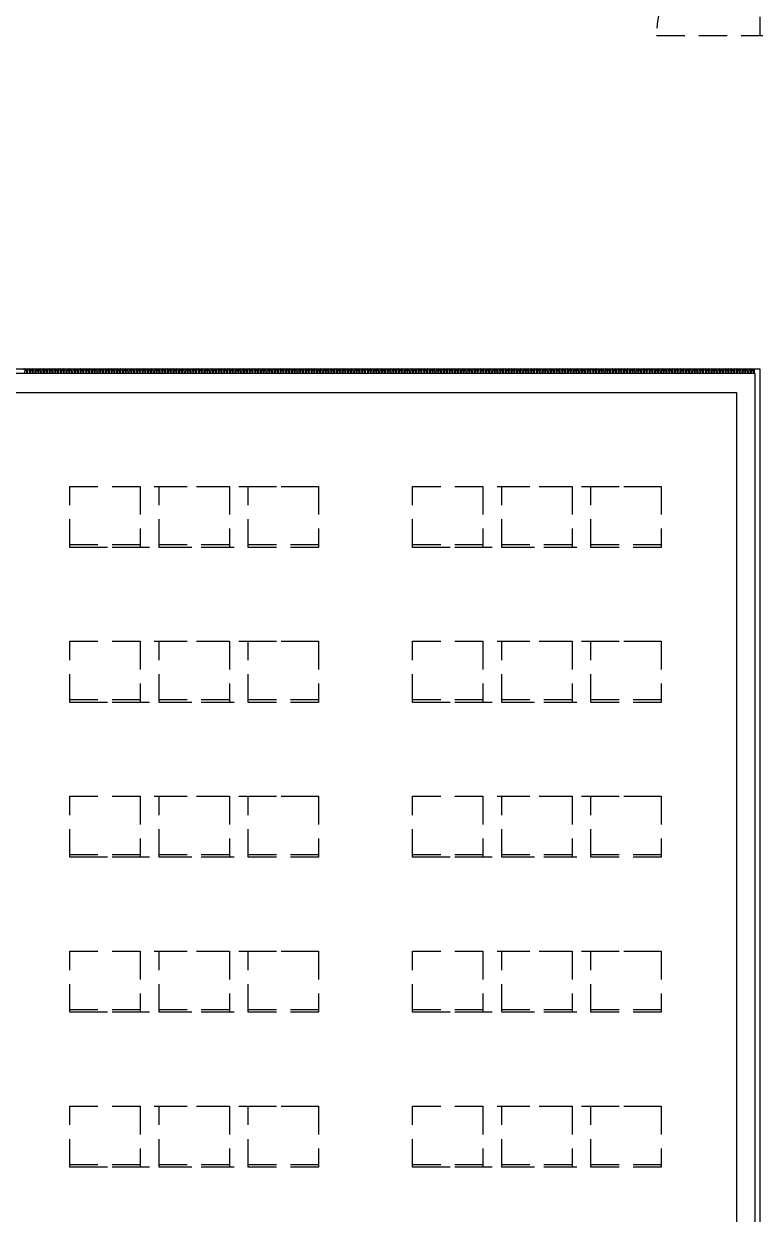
# Model space of a CAD drawing. Header units: millimetres. Extents: x -95754 to 177808, y 34455 to 150605.
# Drawn here: x 108114 to 115904, y 115255 to 127930 of the extents above; entities that cross this region are included whole.
import ezdxf

# ---------------------------------------------------------------- set-up
doc = ezdxf.new("R2010")
doc.units = ezdxf.units.MM
doc.header["$LTSCALE"] = 300
doc.linetypes.add('H1', pattern=[1.5, 1, -0.5])
for name, color, linetype in [('------00 Switch Gear', 8, 'Continuous'), ('A-ETC-전기', 253, 'H1'), ('A-WALL-D', 7, 'Continuous'), ('ISL', 251, 'Continuous')]:
    doc.layers.add(name, color=color, linetype=linetype)

# ---------------------------------------------------------------- blocks, each defined once
blk = doc.blocks.new('A$C2e8f9a8b')
at = {"color": 0}
blk.add_line((30, 750), (30, 0), dxfattribs=at)
blk.add_lwpolyline([(650, 0), (0, 0), (0, 750), (650, 750)], close=True, dxfattribs=at)
blk = doc.blocks.new('1100x2200')
at = {"layer": 'A-ETC-전기'}
for p, q in [((-2160, 0), (-2160, 1100)), ((1400, 1100), (258, 1100)), ((260, 0), (260, 1100)), ((-3300, 0), (-2158, 0))]:
    blk.add_line(p, q, dxfattribs=at)
at = {"layer": 'A-ETC-전기', "elevation": 0}
blk.add_lwpolyline([(300, 0), (300, 1100), (-2200, 1100), (-2200, 0)], close=True, dxfattribs=at)
at = {"layer": 'A-ETC-전기'}
for centre, start, end in [((-2200, 0), 90, 180), ((300, 1100), 270, 0)]:
    blk.add_arc(centre, 1100, start, end, dxfattribs=at)

msp = doc.modelspace()

# ---------------------------------------------------------------- linework, layer by layer
at = {"layer": 'A-ETC-전기', "elevation": 0}
for points in [[(111253.6, 123005), (111253.6, 122355), (108603.6, 122355), (108603.6, 123005)], [(114903.6, 123005), (114903.6, 122355), (112253.6, 122355), (112253.6, 123005)], [(111253.6, 121355), (111253.6, 120705), (108603.6, 120705), (108603.6, 121355)], [(114903.6, 121355), (114903.6, 120705), (112253.6, 120705), (112253.6, 121355)], [(111253.6, 119705), (111253.6, 119055), (108603.6, 119055), (108603.6, 119705)], [(114903.6, 119705), (114903.6, 119055), (112253.6, 119055), (112253.6, 119705)], [(111253.6, 118055), (111253.6, 117405), (108603.6, 117405), (108603.6, 118055)], [(114903.6, 118055), (114903.6, 117405), (112253.6, 117405), (112253.6, 118055)], [(111253.6, 116405), (111253.6, 115755), (108603.6, 115755), (108603.6, 116405)], [(114903.6, 116405), (114903.6, 115755), (112253.6, 115755), (112253.6, 116405)]]:
    msp.add_lwpolyline(points, close=True, dxfattribs=at)
at = {"layer": 'A-WALL-D', "elevation": 0}
msp.add_lwpolyline([(104153.6, 124005), (115703.6, 124005), (115703.6, 110625), (115903.6, 110625), (115903.6, 124205), (101953.6, 124205)], dxfattribs=at)
at = {"layer": 'ISL'}
msp.add_lwpolyline([(102003.6, 124355), (102003.6, 124255), (115953.6, 124255), (115953.6, 111755), (123303.6, 111755), (123303.6, 112755), (124603.6, 112755), (124603.6, 111755), (134103.6, 111755), (134103.6, 112755), (134603.6, 112755), (134603.6, 112970)], dxfattribs=at)
at = {"layer": 'ISL', "elevation": 0}
msp.add_lwpolyline([(115903.6, 124205, -0.4446901), (115894.6, 124215), (115897.6, 124245, 1.1088889), (115879.6, 124245), (115882.6, 124215, -0.4446901), (115873.6, 124205, -0.4446901), (115864.6, 124215), (115867.6, 124245, 1.1088889), (115849.6, 124245), (115852.6, 124215, -0.4446901), (115843.6, 124205, -0.4446901), (115834.6, 124215), (115837.6, 124245, 1.1088889), (115819.6, 124245), (115822.6, 124215, -0.4446901), (115813.6, 124205, -0.4446901), (115804.6, 124215), (115807.6, 124245, 1.1088889), (115789.6, 124245), (115792.6, 124215, -0.4446901), (115783.6, 124205, -0.4446901), (115774.6, 124215), (115777.6, 124245, 1.1088889), (115759.6, 124245), (115762.6, 124215, -0.4446901), (115753.6, 124205, -0.4446901), (115744.6, 124215), (115747.6, 124245, 1.1088889), (115729.6, 124245), (115732.6, 124215, -0.4446901), (115723.6, 124205, -0.4446901), (115714.6, 124215), (115717.6, 124245, 1.1088889), (115699.6, 124245), (115702.6, 124215, -0.4446901), (115693.6, 124205, -0.4446901), (115684.6, 124215), (115687.6, 124245, 1.1088889), (115669.6, 124245), (115672.6, 124215, -0.4446901), (115663.6, 124205, -0.4446901), (115654.6, 124215), (115657.6, 124245, 1.1088889), (115639.6, 124245), (115642.6, 124215, -0.4446901), (115633.6, 124205, -0.4446901), (115624.6, 124215), (115627.6, 124245, 1.1088889), (115609.6, 124245), (115612.6, 124215, -0.4446901), (115603.6, 124205, -0.4446901), (115594.6, 124215), (115597.6, 124245, 1.1088889), (115579.6, 124245), (115582.6, 124215, -0.4446901), (115573.6, 124205, -0.4446901), (115564.6, 124215), (115567.6, 124245, 1.1088889), (115549.6, 124245), (115552.6, 124215, -0.4446901), (115543.6, 124205, -0.4446901), (115534.6, 124215), (115537.6, 124245, 1.1088889), (115519.6, 124245), (115522.6, 124215, -0.4446901), (115513.6, 124205, -0.4446901), (115504.6, 124215), (115507.6, 124245, 1.1088889), (115489.6, 124245), (115492.6, 124215, -0.4446901), (115483.6, 124205, -0.4446901), (115474.6, 124215), (115477.6, 124245, 1.1088889), (115459.6, 124245), (115462.6, 124215, -0.4446901), (115453.6, 124205, -0.4446901), (115444.6, 124215), (115447.6, 124245, 1.1088889), (115429.6, 124245), (115432.6, 124215, -0.4446901), (115423.6, 124205, -0.4446901), (115414.6, 124215), (115417.6, 124245, 1.1088889), (115399.6, 124245), (115402.6, 124215, -0.4446901), (115393.6, 124205, -0.4446901), (115384.6, 124215), (115387.6, 124245, 1.1088889), (115369.6, 124245), (115372.6, 124215, -0.4446901), (115363.6, 124205, -0.4446901), (115354.6, 124215), (115357.6, 124245, 1.1088889), (115339.6, 124245), (115342.6, 124215, -0.4446901), (115333.6, 124205, -0.4446901), (115324.6, 124215), (115327.6, 124245, 1.1088889), (115309.6, 124245), (115312.6, 124215, -0.4446901), (115303.6, 124205, -0.4446901), (115294.6, 124215), (115297.6, 124245, 1.1088889), (115279.6, 124245), (115282.6, 124215, -0.4446901), (115273.6, 124205, -0.4446901), (115264.6, 124215), (115267.6, 124245, 1.1088889), (115249.6, 124245), (115252.6, 124215, -0.4446901), (115243.6, 124205, -0.4446901), (115234.6, 124215), (115237.6, 124245, 1.1088889), (115219.6, 124245), (115222.6, 124215, -0.4446901), (115213.6, 124205, -0.4446901), (115204.6, 124215), (115207.6, 124245, 1.1088889), (115189.6, 124245), (115192.6, 124215, -0.4446901), (115183.6, 124205, -0.4446901), (115174.6, 124215), (115177.6, 124245, 1.1088889), (115159.6, 124245), (115162.6, 124215, -0.4446901), (115153.6, 124205, -0.4446901), (115144.6, 124215), (115147.6, 124245, 1.1088889), (115129.6, 124245), (115132.6, 124215, -0.4446901), (115123.6, 124205, -0.4446901), (115114.6, 124215), (115117.6, 124245, 1.1088889), (115099.6, 124245), (115102.6, 124215, -0.4446901), (115093.6, 124205, -0.4446901), (115084.6, 124215), (115087.6, 124245, 1.1088889), (115069.6, 124245), (115072.6, 124215, -0.4446901), (115063.6, 124205, -0.4446901), (115054.6, 124215), (115057.6, 124245, 1.1088889), (115039.6, 124245), (115042.6, 124215, -0.4446901), (115033.6, 124205, -0.4446901), (115024.6, 124215), (115027.6, 124245, 1.1088889), (115009.6, 124245), (115012.6, 124215, -0.4446901), (115003.6, 124205, -0.4446901), (114994.6, 124215), (114997.6, 124245, 1.1088889), (114979.6, 124245), (114982.6, 124215, -0.4446901), (114973.6, 124205, -0.4446901), (114964.6, 124215), (114967.6, 124245, 1.1088889), (114949.6, 124245), (114952.6, 124215, -0.4446901), (114943.6, 124205, -0.4446901), (114934.6, 124215), (114937.6, 124245, 1.1088889), (114919.6, 124245), (114922.6, 124215, -0.4446901), (114913.6, 124205, -0.4446901), (114904.6, 124215), (114907.6, 124245, 1.1088889), (114889.6, 124245), (114892.6, 124215, -0.4446901), (114883.6, 124205, -0.4446901), (114874.6, 124215), (114877.6, 124245, 1.1088889), (114859.6, 124245), (114862.6, 124215, -0.4446901), (114853.6, 124205, -0.4446901), (114844.6, 124215), (114847.6, 124245, 1.1088889), (114829.6, 124245), (114832.6, 124215, -0.4446901), (114823.6, 124205, -0.4446901), (114814.6, 124215), (114817.6, 124245, 1.1088889), (114799.6, 124245), (114802.6, 124215, -0.4446901), (114793.6, 124205, -0.4446901), (114784.6, 124215), (114787.6, 124245, 1.1088889), (114769.6, 124245), (114772.6, 124215, -0.4446901), (114763.6, 124205, -0.4446901), (114754.6, 124215), (114757.6, 124245, 1.1088889), (114739.6, 124245), (114742.6, 124215, -0.4446901), (114733.6, 124205, -0.4446901), (114724.6, 124215), (114727.6, 124245, 1.1088889), (114709.6, 124245), (114712.6, 124215, -0.4446901), (114703.6, 124205, -0.4446901), (114694.6, 124215), (114697.6, 124245, 1.1088889), (114679.6, 124245), (114682.6, 124215, -0.4446901), (114673.6, 124205, -0.4446901), (114664.6, 124215), (114667.6, 124245, 1.1088889), (114649.6, 124245), (114652.6, 124215, -0.4446901), (114643.6, 124205, -0.4446901), (114634.6, 124215), (114637.6, 124245, 1.1088889), (114619.6, 124245), (114622.6, 124215, -0.4446901), (114613.6, 124205, -0.4446901), (114604.6, 124215), (114607.6, 124245, 1.1088889), (114589.6, 124245), (114592.6, 124215, -0.4446901), (114583.6, 124205, -0.4446901), (114574.6, 124215), (114577.6, 124245, 1.1088889), (114559.6, 124245), (114562.6, 124215, -0.4446901), (114553.6, 124205, -0.4446901), (114544.6, 124215), (114547.6, 124245, 1.1088889), (114529.6, 124245), (114532.6, 124215, -0.4446901), (114523.6, 124205, -0.4446901), (114514.6, 124215), (114517.6, 124245, 1.1088889), (114499.6, 124245), (114502.6, 124215, -0.4446901), (114493.6, 124205, -0.4446901), (114484.6, 124215), (114487.6, 124245, 1.1088889), (114469.6, 124245), (114472.6, 124215, -0.4446901), (114463.6, 124205, -0.4446901), (114454.6, 124215), (114457.6, 124245, 1.1088889), (114439.6, 124245), (114442.6, 124215, -0.4446901), (114433.6, 124205, -0.4446901), (114424.6, 124215), (114427.6, 124245, 1.1088889), (114409.6, 124245), (114412.6, 124215, -0.4446901), (114403.6, 124205, -0.4446901), (114394.6, 124215), (114397.6, 124245, 1.1088889), (114379.6, 124245), (114382.6, 124215, -0.4446901), (114373.6, 124205, -0.4446901), (114364.6, 124215), (114367.6, 124245, 1.1088889), (114349.6, 124245), (114352.6, 124215, -0.4446901), (114343.6, 124205, -0.4446901), (114334.6, 124215), (114337.6, 124245, 1.1088889), (114319.6, 124245), (114322.6, 124215, -0.4446901), (114313.6, 124205, -0.4446901), (114304.6, 124215), (114307.6, 124245, 1.1088889), (114289.6, 124245), (114292.6, 124215, -0.4446901), (114283.6, 124205, -0.4446901), (114274.6, 124215), (114277.6, 124245, 1.1088889), (114259.6, 124245), (114262.6, 124215, -0.4446901), (114253.6, 124205, -0.4446901), (114244.6, 124215), (114247.6, 124245, 1.1088889), (114229.6, 124245), (114232.6, 124215, -0.4446901), (114223.6, 124205, -0.4446901), (114214.6, 124215), (114217.6, 124245, 1.1088889), (114199.6, 124245), (114202.6, 124215, -0.4446901), (114193.6, 124205, -0.4446901), (114184.6, 124215), (114187.6, 124245, 1.1088889), (114169.6, 124245), (114172.6, 124215, -0.4446901), (114163.6, 124205, -0.4446901), (114154.6, 124215), (114157.6, 124245, 1.1088889), (114139.6, 124245), (114142.6, 124215, -0.4446901), (114133.6, 124205, -0.4446901), (114124.6, 124215), (114127.6, 124245, 1.1088889), (114109.6, 124245), (114112.6, 124215, -0.4446901), (114103.6, 124205, -0.4446901), (114094.6, 124215), (114097.6, 124245, 1.1088889), (114079.6, 124245), (114082.6, 124215, -0.4446901), (114073.6, 124205, -0.4446901), (114064.6, 124215), (114067.6, 124245, 1.1088889), (114049.6, 124245), (114052.6, 124215, -0.4446901), (114043.6, 124205, -0.4446901), (114034.6, 124215), (114037.6, 124245, 1.1088889), (114019.6, 124245), (114022.6, 124215, -0.4446901), (114013.6, 124205, -0.4446901), (114004.6, 124215), (114007.6, 124245, 1.1088889), (113989.6, 124245), (113992.6, 124215, -0.4446901), (113983.6, 124205, -0.4446901), (113974.6, 124215), (113977.6, 124245, 1.1088889), (113959.6, 124245), (113962.6, 124215, -0.4446901), (113953.6, 124205, -0.4446901), (113944.6, 124215), (113947.6, 124245, 1.1088889), (113929.6, 124245), (113932.6, 124215, -0.4446901), (113923.6, 124205, -0.4446901), (113914.6, 124215), (113917.6, 124245, 1.1088889), (113899.6, 124245), (113902.6, 124215, -0.4446901), (113893.6, 124205, -0.4446901), (113884.6, 124215), (113887.6, 124245, 1.1088889), (113869.6, 124245), (113872.6, 124215, -0.4446901), (113863.6, 124205, -0.4446901), (113854.6, 124215), (113857.6, 124245, 1.1088889), (113839.6, 124245), (113842.6, 124215, -0.4446901), (113833.6, 124205, -0.4446901), (113824.6, 124215), (113827.6, 124245, 1.1088889), (113809.6, 124245), (113812.6, 124215, -0.4446901), (113803.6, 124205, -0.4446901), (113794.6, 124215), (113797.6, 124245, 1.1088889), (113779.6, 124245), (113782.6, 124215, -0.4446901), (113773.6, 124205, -0.4446901), (113764.6, 124215), (113767.6, 124245, 1.1088889), (113749.6, 124245), (113752.6, 124215, -0.4446901), (113743.6, 124205, -0.4446901), (113734.6, 124215), (113737.6, 124245, 1.1088889), (113719.6, 124245), (113722.6, 124215, -0.4446901), (113713.6, 124205, -0.4446901), (113704.6, 124215), (113707.6, 124245, 1.1088889), (113689.6, 124245), (113692.6, 124215, -0.4446901), (113683.6, 124205, -0.4446901), (113674.6, 124215), (113677.6, 124245, 1.1088889), (113659.6, 124245), (113662.6, 124215, -0.4446901), (113653.6, 124205, -0.4446901), (113644.6, 124215), (113647.6, 124245, 1.1088889), (113629.6, 124245), (113632.6, 124215, -0.4446901), (113623.6, 124205, -0.4446901), (113614.6, 124215), (113617.6, 124245, 1.1088889), (113599.6, 124245), (113602.6, 124215, -0.4446901), (113593.6, 124205, -0.4446901), (113584.6, 124215), (113587.6, 124245, 1.1088889), (113569.6, 124245), (113572.6, 124215, -0.4446901), (113563.6, 124205, -0.4446901), (113554.6, 124215), (113557.6, 124245, 1.1088889), (113539.6, 124245), (113542.6, 124215, -0.4446901), (113533.6, 124205, -0.4446901), (113524.6, 124215), (113527.6, 124245, 1.1088889), (113509.6, 124245), (113512.6, 124215, -0.4446901), (113503.6, 124205, -0.4446901), (113494.6, 124215), (113497.6, 124245, 1.1088889), (113479.6, 124245), (113482.6, 124215, -0.4446901), (113473.6, 124205, -0.4446901), (113464.6, 124215), (113467.6, 124245, 1.1088889), (113449.6, 124245), (113452.6, 124215, -0.4446901), (113443.6, 124205, -0.4446901), (113434.6, 124215), (113437.6, 124245, 1.1088889), (113419.6, 124245), (113422.6, 124215, -0.4446901), (113413.6, 124205, -0.4446901), (113404.6, 124215), (113407.6, 124245, 1.1088889), (113389.6, 124245), (113392.6, 124215, -0.4446901), (113383.6, 124205, -0.4446901), (113374.6, 124215), (113377.6, 124245, 1.1088889), (113359.6, 124245), (113362.6, 124215, -0.4446901), (113353.6, 124205, -0.4446901), (113344.6, 124215), (113347.6, 124245, 1.1088889), (113329.6, 124245), (113332.6, 124215, -0.4446901), (113323.6, 124205, -0.4446901), (113314.6, 124215), (113317.6, 124245, 1.1088889), (113299.6, 124245), (113302.6, 124215, -0.4446901), (113293.6, 124205, -0.4446901), (113284.6, 124215), (113287.6, 124245, 1.1088889), (113269.6, 124245), (113272.6, 124215, -0.4446901), (113263.6, 124205, -0.4446901), (113254.6, 124215), (113257.6, 124245, 1.1088889), (113239.6, 124245), (113242.6, 124215, -0.4446901), (113233.6, 124205, -0.4446901), (113224.6, 124215), (113227.6, 124245, 1.1088889), (113209.6, 124245), (113212.6, 124215, -0.4446901), (113203.6, 124205, -0.4446901), (113194.6, 124215), (113197.6, 124245, 1.1088889), (113179.6, 124245), (113182.6, 124215, -0.4446901), (113173.6, 124205, -0.4446901), (113164.6, 124215), (113167.6, 124245, 1.1088889), (113149.6, 124245), (113152.6, 124215, -0.4446901), (113143.6, 124205, -0.4446901), (113134.6, 124215), (113137.6, 124245, 1.1088889), (113119.6, 124245), (113122.6, 124215, -0.4446901), (113113.6, 124205, -0.4446901), (113104.6, 124215), (113107.6, 124245, 1.1088889), (113089.6, 124245), (113092.6, 124215, -0.4446901), (113083.6, 124205, -0.4446901), (113074.6, 124215), (113077.6, 124245, 1.1088889), (113059.6, 124245), (113062.6, 124215, -0.4446901), (113053.6, 124205, -0.4446901), (113044.6, 124215), (113047.6, 124245, 1.1088889), (113029.6, 124245), (113032.6, 124215, -0.4446901), (113023.6, 124205, -0.4446901), (113014.6, 124215), (113017.6, 124245, 1.1088889), (112999.6, 124245), (113002.6, 124215, -0.4446901), (112993.6, 124205, -0.4446901), (112984.6, 124215), (112987.6, 124245, 1.1088889), (112969.6, 124245), (112972.6, 124215, -0.4446901), (112963.6, 124205, -0.4446901), (112954.6, 124215), (112957.6, 124245, 1.1088889), (112939.6, 124245), (112942.6, 124215, -0.4446901), (112933.6, 124205, -0.4446901), (112924.6, 124215), (112927.6, 124245, 1.1088889), (112909.6, 124245), (112912.6, 124215, -0.4446901), (112903.6, 124205, -0.4446901), (112894.6, 124215), (112897.6, 124245, 1.1088889), (112879.6, 124245), (112882.6, 124215, -0.4446901), (112873.6, 124205, -0.4446901), (112864.6, 124215), (112867.6, 124245, 1.1088889), (112849.6, 124245), (112852.6, 124215, -0.4446901), (112843.6, 124205, -0.4446901), (112834.6, 124215), (112837.6, 124245, 1.1088889), (112819.6, 124245), (112822.6, 124215, -0.4446901), (112813.6, 124205, -0.4446901), (112804.6, 124215), (112807.6, 124245, 1.1088889), (112789.6, 124245), (112792.6, 124215, -0.4446901), (112783.6, 124205, -0.4446901), (112774.6, 124215), (112777.6, 124245, 1.1088889), (112759.6, 124245), (112762.6, 124215, -0.4446901), (112753.6, 124205, -0.4446901), (112744.6, 124215), (112747.6, 124245, 1.1088889), (112729.6, 124245), (112732.6, 124215, -0.4446901), (112723.6, 124205, -0.4446901), (112714.6, 124215), (112717.6, 124245, 1.1088889), (112699.6, 124245), (112702.6, 124215, -0.4446901), (112693.6, 124205, -0.4446901), (112684.6, 124215), (112687.6, 124245, 1.1088889), (112669.6, 124245), (112672.6, 124215, -0.4446901), (112663.6, 124205, -0.4446901), (112654.6, 124215), (112657.6, 124245, 1.1088889), (112639.6, 124245), (112642.6, 124215, -0.4446901), (112633.6, 124205, -0.4446901), (112624.6, 124215), (112627.6, 124245, 1.1088889), (112609.6, 124245), (112612.6, 124215, -0.4446901), (112603.6, 124205, -0.4446901), (112594.6, 124215), (112597.6, 124245, 1.1088889), (112579.6, 124245), (112582.6, 124215, -0.4446901), (112573.6, 124205, -0.4446901), (112564.6, 124215), (112567.6, 124245, 1.1088889), (112549.6, 124245), (112552.6, 124215, -0.4446901), (112543.6, 124205, -0.4446901), (112534.6, 124215), (112537.6, 124245, 1.1088889), (112519.6, 124245), (112522.6, 124215, -0.4446901), (112513.6, 124205, -0.4446901), (112504.6, 124215), (112507.6, 124245, 1.1088889), (112489.6, 124245), (112492.6, 124215, -0.4446901), (112483.6, 124205, -0.4446901), (112474.6, 124215), (112477.6, 124245, 1.1088889), (112459.6, 124245), (112462.6, 124215, -0.4446901), (112453.6, 124205, -0.4446901), (112444.6, 124215), (112447.6, 124245, 1.1088889), (112429.6, 124245), (112432.6, 124215, -0.4446901), (112423.6, 124205, -0.4446901), (112414.6, 124215), (112417.6, 124245, 1.1088889), (112399.6, 124245), (112402.6, 124215, -0.4446901), (112393.6, 124205, -0.4446901), (112384.6, 124215), (112387.6, 124245, 1.1088889), (112369.6, 124245), (112372.6, 124215, -0.4446901), (112363.6, 124205, -0.4446901), (112354.6, 124215), (112357.6, 124245, 1.1088889), (112339.6, 124245), (112342.6, 124215, -0.4446901), (112333.6, 124205, -0.4446901), (112324.6, 124215), (112327.6, 124245, 1.1088889), (112309.6, 124245), (112312.6, 124215, -0.4446901), (112303.6, 124205, -0.4446901), (112294.6, 124215), (112297.6, 124245, 1.1088889), (112279.6, 124245), (112282.6, 124215, -0.4446901), (112273.6, 124205, -0.4446901), (112264.6, 124215), (112267.6, 124245, 1.1088889), (112249.6, 124245), (112252.6, 124215, -0.4446901), (112243.6, 124205, -0.4446901), (112234.6, 124215), (112237.6, 124245, 1.1088889), (112219.6, 124245), (112222.6, 124215, -0.4446901), (112213.6, 124205, -0.4446901), (112204.6, 124215), (112207.6, 124245, 1.1088889), (112189.6, 124245), (112192.6, 124215, -0.4446901), (112183.6, 124205, -0.4446901), (112174.6, 124215), (112177.6, 124245, 1.1088889), (112159.6, 124245), (112162.6, 124215, -0.4446901), (112153.6, 124205, -0.4446901), (112144.6, 124215), (112147.6, 124245, 1.1088889), (112129.6, 124245), (112132.6, 124215, -0.4446901), (112123.6, 124205, -0.4446901), (112114.6, 124215), (112117.6, 124245, 1.1088889), (112099.6, 124245), (112102.6, 124215, -0.4446901), (112093.6, 124205, -0.4446901), (112084.6, 124215), (112087.6, 124245, 1.1088889), (112069.6, 124245), (112072.6, 124215, -0.4446901), (112063.6, 124205, -0.4446901), (112054.6, 124215), (112057.6, 124245, 1.1088889), (112039.6, 124245), (112042.6, 124215, -0.4446901), (112033.6, 124205, -0.4446901), (112024.6, 124215), (112027.6, 124245, 1.1088889), (112009.6, 124245), (112012.6, 124215, -0.4446901), (112003.6, 124205, -0.4446901), (111994.6, 124215), (111997.6, 124245, 1.1088889), (111979.6, 124245), (111982.6, 124215, -0.4446901), (111973.6, 124205, -0.4446901), (111964.6, 124215), (111967.6, 124245, 1.1088889), (111949.6, 124245), (111952.6, 124215, -0.4446901), (111943.6, 124205, -0.4446901), (111934.6, 124215), (111937.6, 124245, 1.1088889), (111919.6, 124245), (111922.6, 124215, -0.4446901), (111913.6, 124205, -0.4446901), (111904.6, 124215), (111907.6, 124245, 1.1088889), (111889.6, 124245), (111892.6, 124215, -0.4446901), (111883.6, 124205, -0.4446901), (111874.6, 124215), (111877.6, 124245, 1.1088889), (111859.6, 124245), (111862.6, 124215, -0.4446901), (111853.6, 124205, -0.4446901), (111844.6, 124215), (111847.6, 124245, 1.1088889), (111829.6, 124245), (111832.6, 124215, -0.4446901), (111823.6, 124205, -0.4446901), (111814.6, 124215), (111817.6, 124245, 1.1088889), (111799.6, 124245), (111802.6, 124215, -0.4446901), (111793.6, 124205, -0.4446901), (111784.6, 124215), (111787.6, 124245, 1.1088889), (111769.6, 124245), (111772.6, 124215, -0.4446901), (111763.6, 124205, -0.4446901), (111754.6, 124215), (111757.6, 124245, 1.1088889), (111739.6, 124245), (111742.6, 124215, -0.4446901), (111733.6, 124205, -0.4446901), (111724.6, 124215), (111727.6, 124245, 1.1088889), (111709.6, 124245), (111712.6, 124215, -0.4446901), (111703.6, 124205, -0.4446901), (111694.6, 124215), (111697.6, 124245, 1.1088889), (111679.6, 124245), (111682.6, 124215, -0.4446901), (111673.6, 124205, -0.4446901), (111664.6, 124215), (111667.6, 124245, 1.1088889), (111649.6, 124245), (111652.6, 124215, -0.4446901), (111643.6, 124205, -0.4446901), (111634.6, 124215), (111637.6, 124245, 1.1088889), (111619.6, 124245), (111622.6, 124215, -0.4446901), (111613.6, 124205, -0.4446901), (111604.6, 124215), (111607.6, 124245, 1.1088889), (111589.6, 124245), (111592.6, 124215, -0.4446901), (111583.6, 124205, -0.4446901), (111574.6, 124215), (111577.6, 124245, 1.1088889), (111559.6, 124245), (111562.6, 124215, -0.4446901), (111553.6, 124205, -0.4446901), (111544.6, 124215), (111547.6, 124245, 1.1088889), (111529.6, 124245), (111532.6, 124215, -0.4446901), (111523.6, 124205, -0.4446901), (111514.6, 124215), (111517.6, 124245, 1.1088889), (111499.6, 124245), (111502.6, 124215, -0.4446901), (111493.6, 124205, -0.4446901), (111484.6, 124215), (111487.6, 124245, 1.1088889), (111469.6, 124245), (111472.6, 124215, -0.4446901), (111463.6, 124205, -0.4446901), (111454.6, 124215), (111457.6, 124245, 1.1088889), (111439.6, 124245), (111442.6, 124215, -0.4446901), (111433.6, 124205, -0.4446901), (111424.6, 124215), (111427.6, 124245, 1.1088889), (111409.6, 124245), (111412.6, 124215, -0.4446901), (111403.6, 124205, -0.4446901), (111394.6, 124215), (111397.6, 124245, 1.1088889), (111379.6, 124245), (111382.6, 124215, -0.4446901), (111373.6, 124205, -0.4446901), (111364.6, 124215), (111367.6, 124245, 1.1088889), (111349.6, 124245), (111352.6, 124215, -0.4446901), (111343.6, 124205, -0.4446901), (111334.6, 124215), (111337.6, 124245, 1.1088889), (111319.6, 124245), (111322.6, 124215, -0.4446901), (111313.6, 124205, -0.4446901), (111304.6, 124215), (111307.6, 124245, 1.1088889), (111289.6, 124245), (111292.6, 124215, -0.4446901), (111283.6, 124205, -0.4446901), (111274.6, 124215), (111277.6, 124245, 1.1088889), (111259.6, 124245), (111262.6, 124215, -0.4446901), (111253.6, 124205, -0.4446901), (111244.6, 124215), (111247.6, 124245, 1.1088889), (111229.6, 124245), (111232.6, 124215, -0.4446901), (111223.6, 124205, -0.4446901), (111214.6, 124215), (111217.6, 124245, 1.1088889), (111199.6, 124245), (111202.6, 124215, -0.4446901), (111193.6, 124205, -0.4446901), (111184.6, 124215), (111187.6, 124245, 1.1088889), (111169.6, 124245), (111172.6, 124215, -0.4446901), (111163.6, 124205, -0.4446901), (111154.6, 124215), (111157.6, 124245, 1.1088889), (111139.6, 124245), (111142.6, 124215, -0.4446901), (111133.6, 124205, -0.4446901), (111124.6, 124215), (111127.6, 124245, 1.1088889), (111109.6, 124245), (111112.6, 124215, -0.4446901), (111103.6, 124205, -0.4446901), (111094.6, 124215), (111097.6, 124245, 1.1088889), (111079.6, 124245), (111082.6, 124215, -0.4446901), (111073.6, 124205, -0.4446901), (111064.6, 124215), (111067.6, 124245, 1.1088889), (111049.6, 124245), (111052.6, 124215, -0.4446901), (111043.6, 124205, -0.4446901), (111034.6, 124215), (111037.6, 124245, 1.1088889), (111019.6, 124245), (111022.6, 124215, -0.4446901), (111013.6, 124205, -0.4446901), (111004.6, 124215), (111007.6, 124245, 1.1088889), (110989.6, 124245), (110992.6, 124215, -0.4446901), (110983.6, 124205, -0.4446901), (110974.6, 124215), (110977.6, 124245, 1.1088889), (110959.6, 124245), (110962.6, 124215, -0.4446901), (110953.6, 124205, -0.4446901), (110944.6, 124215), (110947.6, 124245, 1.1088889), (110929.6, 124245), (110932.6, 124215, -0.4446901), (110923.6, 124205, -0.4446901), (110914.6, 124215), (110917.6, 124245, 1.1088889), (110899.6, 124245), (110902.6, 124215, -0.4446901), (110893.6, 124205, -0.4446901), (110884.6, 124215), (110887.6, 124245, 1.1088889), (110869.6, 124245), (110872.6, 124215, -0.4446901), (110863.6, 124205, -0.4446901), (110854.6, 124215), (110857.6, 124245, 1.1088889), (110839.6, 124245), (110842.6, 124215, -0.4446901), (110833.6, 124205, -0.4446901), (110824.6, 124215), (110827.6, 124245, 1.1088889), (110809.6, 124245), (110812.6, 124215, -0.4446901), (110803.6, 124205, -0.4446901), (110794.6, 124215), (110797.6, 124245, 1.1088889), (110779.6, 124245), (110782.6, 124215, -0.4446901), (110773.6, 124205, -0.4446901), (110764.6, 124215), (110767.6, 124245, 1.1088889), (110749.6, 124245), (110752.6, 124215, -0.4446901), (110743.6, 124205, -0.4446901), (110734.6, 124215), (110737.6, 124245, 1.1088889), (110719.6, 124245), (110722.6, 124215, -0.4446901), (110713.6, 124205, -0.4446901), (110704.6, 124215), (110707.6, 124245, 1.1088889), (110689.6, 124245), (110692.6, 124215, -0.4446901), (110683.6, 124205, -0.4446901), (110674.6, 124215), (110677.6, 124245, 1.1088889), (110659.6, 124245), (110662.6, 124215, -0.4446901), (110653.6, 124205, -0.4446901), (110644.6, 124215), (110647.6, 124245, 1.1088889), (110629.6, 124245), (110632.6, 124215, -0.4446901), (110623.6, 124205, -0.4446901), (110614.6, 124215), (110617.6, 124245, 1.1088889), (110599.6, 124245), (110602.6, 124215, -0.4446901), (110593.6, 124205, -0.4446901), (110584.6, 124215), (110587.6, 124245, 1.1088889), (110569.6, 124245), (110572.6, 124215, -0.4446901), (110563.6, 124205, -0.4446901), (110554.6, 124215), (110557.6, 124245, 1.1088889), (110539.6, 124245), (110542.6, 124215, -0.4446901), (110533.6, 124205, -0.4446901), (110524.6, 124215), (110527.6, 124245, 1.1088889), (110509.6, 124245), (110512.6, 124215, -0.4446901), (110503.6, 124205, -0.4446901), (110494.6, 124215), (110497.6, 124245, 1.1088889), (110479.6, 124245), (110482.6, 124215, -0.4446901), (110473.6, 124205, -0.4446901), (110464.6, 124215), (110467.6, 124245, 1.1088889), (110449.6, 124245), (110452.6, 124215, -0.4446901), (110443.6, 124205, -0.4446901), (110434.6, 124215), (110437.6, 124245, 1.1088889), (110419.6, 124245), (110422.6, 124215, -0.4446901), (110413.6, 124205, -0.4446901), (110404.6, 124215), (110407.6, 124245, 1.1088889), (110389.6, 124245), (110392.6, 124215, -0.4446901), (110383.6, 124205, -0.4446901), (110374.6, 124215), (110377.6, 124245, 1.1088889), (110359.6, 124245), (110362.6, 124215, -0.4446901), (110353.6, 124205, -0.4446901), (110344.6, 124215), (110347.6, 124245, 1.1088889), (110329.6, 124245), (110332.6, 124215, -0.4446901), (110323.6, 124205, -0.4446901), (110314.6, 124215), (110317.6, 124245, 1.1088889), (110299.6, 124245), (110302.6, 124215, -0.4446901), (110293.6, 124205, -0.4446901), (110284.6, 124215), (110287.6, 124245, 1.1088889), (110269.6, 124245), (110272.6, 124215, -0.4446901), (110263.6, 124205, -0.4446901), (110254.6, 124215), (110257.6, 124245, 1.1088889), (110239.6, 124245), (110242.6, 124215, -0.4446901), (110233.6, 124205, -0.4446901), (110224.6, 124215), (110227.6, 124245, 1.1088889), (110209.6, 124245), (110212.6, 124215, -0.4446901), (110203.6, 124205, -0.4446901), (110194.6, 124215), (110197.6, 124245, 1.1088889), (110179.6, 124245), (110182.6, 124215, -0.4446901), (110173.6, 124205, -0.4446901), (110164.6, 124215), (110167.6, 124245, 1.1088889), (110149.6, 124245), (110152.6, 124215, -0.4446901), (110143.6, 124205, -0.4446901), (110134.6, 124215), (110137.6, 124245, 1.1088889), (110119.6, 124245), (110122.6, 124215, -0.4446901), (110113.6, 124205, -0.4446901), (110104.6, 124215), (110107.6, 124245, 1.1088889), (110089.6, 124245), (110092.6, 124215, -0.4446901), (110083.6, 124205, -0.4446901), (110074.6, 124215), (110077.6, 124245, 1.1088889), (110059.6, 124245), (110062.6, 124215, -0.4446901), (110053.6, 124205, -0.4446901), (110044.6, 124215), (110047.6, 124245, 1.1088889), (110029.6, 124245), (110032.6, 124215, -0.4446901), (110023.6, 124205, -0.4446901), (110014.6, 124215), (110017.6, 124245, 1.1088889), (109999.6, 124245), (110002.6, 124215, -0.4446901), (109993.6, 124205, -0.4446901), (109984.6, 124215), (109987.6, 124245, 1.1088889), (109969.6, 124245), (109972.6, 124215, -0.4446901), (109963.6, 124205, -0.4446901), (109954.6, 124215), (109957.6, 124245, 1.1088889), (109939.6, 124245), (109942.6, 124215, -0.4446901), (109933.6, 124205, -0.4446901), (109924.6, 124215), (109927.6, 124245, 1.1088889), (109909.6, 124245), (109912.6, 124215, -0.4446901), (109903.6, 124205, -0.4446901), (109894.6, 124215), (109897.6, 124245, 1.1088889), (109879.6, 124245), (109882.6, 124215, -0.4446901), (109873.6, 124205, -0.4446901), (109864.6, 124215), (109867.6, 124245, 1.1088889), (109849.6, 124245), (109852.6, 124215, -0.4446901), (109843.6, 124205, -0.4446901), (109834.6, 124215), (109837.6, 124245, 1.1088889), (109819.6, 124245), (109822.6, 124215, -0.4446901), (109813.6, 124205, -0.4446901), (109804.6, 124215), (109807.6, 124245, 1.1088889), (109789.6, 124245), (109792.6, 124215, -0.4446901), (109783.6, 124205, -0.4446901), (109774.6, 124215), (109777.6, 124245, 1.1088889), (109759.6, 124245), (109762.6, 124215, -0.4446901), (109753.6, 124205, -0.4446901), (109744.6, 124215), (109747.6, 124245, 1.1088889), (109729.6, 124245), (109732.6, 124215, -0.4446901), (109723.6, 124205, -0.4446901), (109714.6, 124215), (109717.6, 124245, 1.1088889), (109699.6, 124245), (109702.6, 124215, -0.4446901), (109693.6, 124205, -0.4446901), (109684.6, 124215), (109687.6, 124245, 1.1088889), (109669.6, 124245), (109672.6, 124215, -0.4446901), (109663.6, 124205, -0.4446901), (109654.6, 124215), (109657.6, 124245, 1.1088889), (109639.6, 124245), (109642.6, 124215, -0.4446901), (109633.6, 124205, -0.4446901), (109624.6, 124215), (109627.6, 124245, 1.1088889), (109609.6, 124245), (109612.6, 124215, -0.4446901), (109603.6, 124205, -0.4446901), (109594.6, 124215), (109597.6, 124245, 1.1088889), (109579.6, 124245), (109582.6, 124215, -0.4446901), (109573.6, 124205, -0.4446901), (109564.6, 124215), (109567.6, 124245, 1.1088889), (109549.6, 124245), (109552.6, 124215, -0.4446901), (109543.6, 124205, -0.4446901), (109534.6, 124215), (109537.6, 124245, 1.1088889), (109519.6, 124245), (109522.6, 124215, -0.4446901), (109513.6, 124205, -0.4446901), (109504.6, 124215), (109507.6, 124245, 1.1088889), (109489.6, 124245), (109492.6, 124215, -0.4446901), (109483.6, 124205, -0.4446901), (109474.6, 124215), (109477.6, 124245, 1.1088889), (109459.6, 124245), (109462.6, 124215, -0.4446901), (109453.6, 124205, -0.4446901), (109444.6, 124215), (109447.6, 124245, 1.1088889), (109429.6, 124245), (109432.6, 124215, -0.4446901), (109423.6, 124205, -0.4446901), (109414.6, 124215), (109417.6, 124245, 1.1088889), (109399.6, 124245), (109402.6, 124215, -0.4446901), (109393.6, 124205, -0.4446901), (109384.6, 124215), (109387.6, 124245, 1.1088889), (109369.6, 124245), (109372.6, 124215, -0.4446901), (109363.6, 124205, -0.4446901), (109354.6, 124215), (109357.6, 124245, 1.1088889), (109339.6, 124245), (109342.6, 124215, -0.4446901), (109333.6, 124205, -0.4446901), (109324.6, 124215), (109327.6, 124245, 1.1088889), (109309.6, 124245), (109312.6, 124215, -0.4446901), (109303.6, 124205, -0.4446901), (109294.6, 124215), (109297.6, 124245, 1.1088889), (109279.6, 124245), (109282.6, 124215, -0.4446901), (109273.6, 124205, -0.4446901), (109264.6, 124215), (109267.6, 124245, 1.1088889), (109249.6, 124245), (109252.6, 124215, -0.4446901), (109243.6, 124205, -0.4446901), (109234.6, 124215), (109237.6, 124245, 1.1088889), (109219.6, 124245), (109222.6, 124215, -0.4446901), (109213.6, 124205, -0.4446901), (109204.6, 124215), (109207.6, 124245, 1.1088889), (109189.6, 124245), (109192.6, 124215, -0.4446901), (109183.6, 124205, -0.4446901), (109174.6, 124215), (109177.6, 124245, 1.1088889), (109159.6, 124245), (109162.6, 124215, -0.4446901), (109153.6, 124205, -0.4446901), (109144.6, 124215), (109147.6, 124245, 1.1088889), (109129.6, 124245), (109132.6, 124215, -0.4446901), (109123.6, 124205, -0.4446901), (109114.6, 124215), (109117.6, 124245, 1.1088889), (109099.6, 124245), (109102.6, 124215, -0.4446901), (109093.6, 124205, -0.4446901), (109084.6, 124215), (109087.6, 124245, 1.1088889), (109069.6, 124245), (109072.6, 124215, -0.4446901), (109063.6, 124205, -0.4446901), (109054.6, 124215), (109057.6, 124245, 1.1088889), (109039.6, 124245), (109042.6, 124215, -0.4446901), (109033.6, 124205, -0.4446901), (109024.6, 124215), (109027.6, 124245, 1.1088889), (109009.6, 124245), (109012.6, 124215, -0.4446901), (109003.6, 124205, -0.4446901), (108994.6, 124215), (108997.6, 124245, 1.1088889), (108979.6, 124245), (108982.6, 124215, -0.4446901), (108973.6, 124205, -0.4446901), (108964.6, 124215), (108967.6, 124245, 1.1088889), (108949.6, 124245), (108952.6, 124215, -0.4446901), (108943.6, 124205, -0.4446901), (108934.6, 124215), (108937.6, 124245, 1.1088889), (108919.6, 124245), (108922.6, 124215, -0.4446901), (108913.6, 124205, -0.4446901), (108904.6, 124215), (108907.6, 124245, 1.1088889), (108889.6, 124245), (108892.6, 124215, -0.4446901), (108883.6, 124205, -0.4446901), (108874.6, 124215), (108877.6, 124245, 1.1088889), (108859.6, 124245), (108862.6, 124215, -0.4446901), (108853.6, 124205, -0.4446901), (108844.6, 124215), (108847.6, 124245, 1.1088889), (108829.6, 124245), (108832.6, 124215, -0.4446901), (108823.6, 124205, -0.4446901), (108814.6, 124215), (108817.6, 124245, 1.1088889), (108799.6, 124245), (108802.6, 124215, -0.4446901), (108793.6, 124205, -0.4446901), (108784.6, 124215), (108787.6, 124245, 1.1088889), (108769.6, 124245), (108772.6, 124215, -0.4446901), (108763.6, 124205, -0.4446901), (108754.6, 124215), (108757.6, 124245, 1.1088889), (108739.6, 124245), (108742.6, 124215, -0.4446901), (108733.6, 124205, -0.4446901), (108724.6, 124215), (108727.6, 124245, 1.1088889), (108709.6, 124245), (108712.6, 124215, -0.4446901), (108703.6, 124205, -0.4446901), (108694.6, 124215), (108697.6, 124245, 1.1088889), (108679.6, 124245), (108682.6, 124215, -0.4446901), (108673.6, 124205, -0.4446901), (108664.6, 124215), (108667.6, 124245, 1.1088889), (108649.6, 124245), (108652.6, 124215, -0.4446901), (108643.6, 124205, -0.4446901), (108634.6, 124215), (108637.6, 124245, 1.1088889), (108619.6, 124245), (108622.6, 124215, -0.4446901), (108613.6, 124205, -0.4446901), (108604.6, 124215), (108607.6, 124245, 1.1088889), (108589.6, 124245), (108592.6, 124215, -0.4446901), (108583.6, 124205, -0.4446901), (108574.6, 124215), (108577.6, 124245, 1.1088889), (108559.6, 124245), (108562.6, 124215, -0.4446901), (108553.6, 124205, -0.4446901), (108544.6, 124215), (108547.6, 124245, 1.1088889), (108529.6, 124245), (108532.6, 124215, -0.4446901), (108523.6, 124205, -0.4446901), (108514.6, 124215), (108517.6, 124245, 1.1088889), (108499.6, 124245), (108502.6, 124215, -0.4446901), (108493.6, 124205, -0.4446901), (108484.6, 124215), (108487.6, 124245, 1.1088889), (108469.6, 124245), (108472.6, 124215, -0.4446901), (108463.6, 124205, -0.4446901), (108454.6, 124215), (108457.6, 124245, 1.1088889), (108439.6, 124245), (108442.6, 124215, -0.4446901), (108433.6, 124205, -0.4446901), (108424.6, 124215), (108427.6, 124245, 1.1088889), (108409.6, 124245), (108412.6, 124215, -0.4446901), (108403.6, 124205, -0.4446901), (108394.6, 124215), (108397.6, 124245, 1.1088889), (108379.6, 124245), (108382.6, 124215, -0.4446901), (108373.6, 124205, -0.4446901), (108364.6, 124215), (108367.6, 124245, 1.1088889), (108349.6, 124245), (108352.6, 124215, -0.4446901), (108343.6, 124205, -0.4446901), (108334.6, 124215), (108337.6, 124245, 1.1088889), (108319.6, 124245), (108322.6, 124215, -0.4446901), (108313.6, 124205, -0.4446901), (108304.6, 124215), (108307.6, 124245, 1.1088889), (108289.6, 124245), (108292.6, 124215, -0.4446901), (108283.6, 124205, -0.4446901), (108274.6, 124215), (108277.6, 124245, 1.1088889), (108259.6, 124245), (108262.6, 124215, -0.4446901), (108253.6, 124205, -0.4446901), (108244.6, 124215), (108247.6, 124245, 1.1088889), (108229.6, 124245), (108232.6, 124215, -0.4446901), (108223.6, 124205, -0.4446901), (108214.6, 124215), (108217.6, 124245, 1.1088889), (108199.6, 124245), (108202.6, 124215, -0.4446901), (108193.6, 124205, -0.4446901), (108184.6, 124215), (108187.6, 124245, 1.1088889), (108169.6, 124245), (108172.6, 124215, -0.4446901), (108163.6, 124205, -0.4446901), (108154.6, 124215), (108157.6, 124245, 1.1088889), (108139.6, 124245), (108142.6, 124215, -0.4446901), (108133.6, 124205, -0.4446901), (108124.6, 124215), (108127.6, 124245, 1.1088889), (108109.6, 124245)], format="xyb", dxfattribs=at)

# ---------------------------------------------------------------- block references
at = {"layer": '------00 Switch Gear', "rotation": 180}
msp.add_blockref('1100x2200', (116253.6, 128905), dxfattribs=at)
at = {"layer": 'A-ETC-전기', "rotation": 89.99999999999999}
for p in [(109353.6, 122355, 0), (110303.6, 122355, 0), (111253.6, 122355, 0), (113003.6, 122355, 0), (113953.6, 122355, 0), (114903.6, 122355, 0), (109353.6, 120705, 0), (110303.6, 120705, 0), (111253.6, 120705, 0), (113003.6, 120705, 0), (113953.6, 120705, 0), (114903.6, 120705, 0), (109353.6, 119055, 0), (110303.6, 119055, 0), (111253.6, 119055, 0), (113003.6, 119055, 0), (113953.6, 119055, 0), (114903.6, 119055, 0), (109353.6, 117405, 0), (110303.6, 117405, 0), (111253.6, 117405, 0), (113003.6, 117405, 0), (113953.6, 117405, 0), (114903.6, 117405, 0), (109353.6, 115755, 0), (110303.6, 115755, 0), (111253.6, 115755, 0), (113003.6, 115755, 0), (113953.6, 115755, 0), (114903.6, 115755, 0)]:
    msp.add_blockref('A$C2e8f9a8b', p, dxfattribs=at)

doc.saveas('drawing.dxf')
